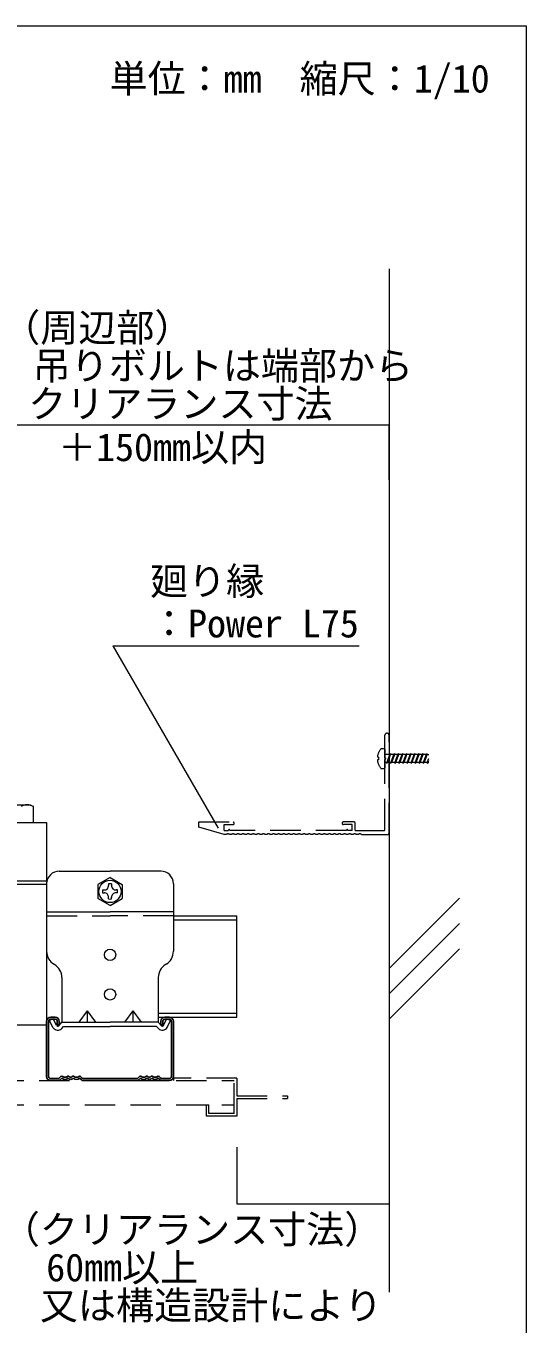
# Model space of a CAD drawing. Units: millimetres on the paper, enlarged 40 times, with parts at other scales. Extents: x -7800 to 7800, y -5578 to 5491.
# Drawn here: x 3670 to 4459, y -4447 to -2400 of the extents above; entities that cross this region are included whole.
import ezdxf
from ezdxf.enums import TextEntityAlignment as Align

# ---------------------------------------------------------------- set-up
doc = ezdxf.new("R2010")
doc.units = ezdxf.units.MM
doc.header["$LTSCALE"] = 40
doc.linetypes.add('DASHED1', pattern=[1.8, 1.2, -0.6])
for name, color, linetype, lineweight in [('7-1_吊り材', 7, 'Continuous', 18), ('7-2_野縁受け', 3, 'Continuous', 18), ('7-3_野縁', 2, 'Continuous', 25), ('7-5_寸法', 7, 'Continuous', 9), ('7-6_文字', 7, 'Continuous', 18), ('7-9_躯体', 4, 'Continuous', 9), ('7-A_クリップ', 7, 'Continuous', 18), ('7-B_ビス', 3, 'Continuous', 18), ('7-C_パネル', 7, 'DASHED1', 18), ('7-D', 4, 'DASHED1', 9), ('F-2_太線１', 3, 'Continuous', 18)]:
    doc.layers.add(name, color=color, linetype=linetype, lineweight=lineweight)
doc.styles.add('ＭＳ ゴシック', font='')
doc.styles.get('ＭＳ ゴシック').set_extended_font_data('MS Gothic')

msp = doc.modelspace()

# ---------------------------------------------------------------- linework, layer by layer
at = {"layer": '7-1_吊り材'}
for p, q in [((3608.52, -3628.05), (3676.42, -3628.05)), ((3676.42, -3628.05), (3681.67, -3631.09)), ((3681.67, -3656.05), (3681.67, -3631.09)), ((3702.47, -3656.05), (3702.47, -3976.05)), ((3582.47, -3748.05), (3702.47, -3748.05)), ((3582.47, -3753.59), (3702.47, -3753.59)), ((3702.47, -3976.05), (3582.47, -3976.05))]:
    msp.add_line(p, q, dxfattribs=at)
msp.add_lwpolyline([(3582.47, -3976.05), (3582.47, -3656.05), (3702.47, -3656.05)], dxfattribs=at)
for centre, radius, start, end in [((3672.54, -3647.56), 19.52, 91.95543, 122.42883), ((3668.86, -3655.14), 27.25, 61.95869, 83.65707)]:
    msp.add_arc(centre, radius, start, end, dxfattribs=at)
at = {"layer": '7-2_野縁受け'}
for p, q in [((3902.47, -3803.25), (4002.47, -3803.25)), ((4002.47, -3963.25), (4002.47, -3803.25)), ((3902.47, -3809.65), (4002.47, -3809.65)), ((3878.47, -3956.85), (4002.47, -3956.85)), ((3878.47, -3963.25), (4002.47, -3963.25))]:
    msp.add_line(p, q, dxfattribs=at)
at = {"layer": '7-3_野縁'}
for p, q in [((3702.47, -4056.85), (3702.47, -3969.65)), ((3705.67, -3969.65), (3705.67, -4056.85)), ((3708.87, -3963.25), (3716.07, -3963.25)), ((3716.07, -3966.45), (3708.87, -3966.45)), ((3719.27, -3969.65), (3719.27, -3975.25)), ((3722.47, -3969.65), (3722.47, -3975.25)), ((3882.47, -3969.65), (3882.47, -3975.25)), ((3885.67, -3969.65), (3885.67, -3975.25)), ((3888.87, -3963.25), (3896.07, -3963.25)), ((3896.07, -3966.45), (3888.87, -3966.45)), ((3899.27, -4056.85), (3899.27, -3969.65)), ((3902.47, -3969.65), (3902.47, -4056.85)), ((3719.27, -3975.25), (3722.47, -3975.25)), ((3885.67, -3975.25), (3882.47, -3975.25)), ((3720.84, -4063.25), (3706.5, -4063.25)), ((3708.87, -4060.05), (3720.84, -4060.05)), ((3708.87, -4063.25), (3720.84, -4063.25)), ((3725.08, -4056.64), (3722.26, -4059.47)), ((3726.5, -4059.25), (3723.67, -4062.08)), ((3726.5, -4059.25), (3723.67, -4062.08)), ((3754.5, -4059.25), (3757.33, -4062.08)), ((3755.91, -4056.64), (3758.74, -4059.47)), ((3760.09, -4063.25), (3802.44, -4063.25)), ((3760.16, -4060.05), (3844.84, -4060.05)), ((3844.79, -4063.25), (3802.44, -4063.25)), ((3849.09, -4056.64), (3846.26, -4059.47)), ((3850.5, -4059.25), (3847.67, -4062.08)), ((3878.5, -4059.25), (3881.33, -4062.08)), ((3878.5, -4059.25), (3881.33, -4062.08)), ((3879.92, -4056.64), (3882.74, -4059.47)), ((3896.07, -4060.05), (3884.16, -4060.05)), ((3884.16, -4063.25), (3896.07, -4063.25)), ((3884.16, -4063.25), (3896.07, -4063.25))]:
    msp.add_line(p, q, dxfattribs=at)
msp.add_lwpolyline([(3896.07, -4063.25), (3884.16, -4063.25), (3896.07, -4063.25)], dxfattribs=at)
for centre, radius, start, end in [((3708.87, -3969.65), 6.4, 90, 180), ((3708.87, -3969.65), 3.2, 90, 180), ((3716.07, -3969.65), 6.4, 0.00699, 90), ((3716.07, -3969.65), 3.2, 0.00699, 90), ((3888.87, -3969.65), 6.4, 90, 180), ((3888.87, -3969.65), 3.2, 90, 180), ((3896.07, -3969.65), 6.4, 0, 90), ((3896.07, -3969.65), 3.2, 0, 90), ((3708.87, -4056.85), 6.4, 180, 270), ((3708.87, -4056.85), 3.2, 180, 270), ((3720.84, -4058.05), 2, 270, 314.99998), ((3720.84, -4059.25), 4, 270, 314.99998), ((3720.84, -4059.25), 4, 270, 315), ((3726.5, -4058.05), 2, 46.39717, 135), ((3731.5, -4054), 7.25, 226.39717, 313.60281), ((3731.5, -4052.8), 5.25, 226.39717, 313.60281), ((3736.5, -4058.05), 2, 36.86989, 133.60281), ((3740.5, -4056.25), 5, 216.86989, 323.1301), ((3740.5, -4055.05), 3, 216.86989, 323.1301), ((3744.5, -4058.05), 2, 46.39717, 143.1301), ((3749.5, -4054), 7.25, 226.39717, 313.60281), ((3749.5, -4052.8), 5.25, 226.39717, 313.60281), ((3754.5, -4058.05), 2, 44.99998, 133.60281), ((3760.16, -4059.25), 4, 225, 270), ((3760.16, -4058.05), 2, 225, 270), ((3844.84, -4058.05), 2, 270, 315), ((3844.84, -4059.25), 4, 270, 315), ((3850.5, -4058.05), 2, 46.39719, 135.00002), ((3855.5, -4054), 7.25, 226.39719, 313.60283), ((3855.5, -4052.8), 5.25, 226.39719, 313.60283), ((3860.5, -4058.05), 2, 36.8699, 133.60283), ((3864.5, -4056.25), 5, 216.8699, 323.13011), ((3864.5, -4055.05), 3, 216.8699, 323.13011), ((3868.5, -4058.05), 2, 46.39719, 143.13011), ((3873.5, -4054), 7.25, 226.39719, 313.60283), ((3873.5, -4052.8), 5.25, 226.39719, 313.60283), ((3878.5, -4058.05), 2, 45, 133.60283), ((3884.16, -4059.25), 4, 225.00002, 270), ((3884.16, -4059.25), 4, 225, 270), ((3884.16, -4058.05), 2, 225.00002, 270), ((3896.07, -4056.85), 6.4, 270, 0), ((3896.07, -4056.85), 3.2, 270, 0)]:
    msp.add_arc(centre, radius, start, end, dxfattribs=at)
at = {"layer": '7-5_寸法', "color": 4}
for p in [(3642.47, -3028.79), (4242.47, -3115.45)]:
    msp.add_line(p, (4242.47, -3028.79), dxfattribs=at)
msp.add_lwpolyline([(4002.47, -4168.18), (4002.47, -4257.57), (4242.47, -4257.57)], dxfattribs=at)
at = {"layer": '7-6_文字'}
for q in [(3972.99, -3665.33), (4195.54, -3377.37)]:
    msp.add_line((3806.74, -3377.37), q, dxfattribs=at)
at = {"layer": '7-9_躯体'}
for p, q in [((4242.47, -2782.59), (4242.47, -4397.15)), ((4242.47, -3886.42), (4353.51, -3775.38)), ((4242.47, -3926.42), (4353.51, -3815.38)), ((4242.47, -3966.42), (4353.51, -3855.38))]:
    msp.add_line(p, q, dxfattribs=at)
at = {"layer": '7-A_クリップ'}
for p, q in [((3722.47, -3732.85), (3802.47, -3732.85)), ((3882.47, -3732.85), (3802.47, -3732.85)), ((3702.47, -3752.85), (3702.47, -3859.26)), ((3902.47, -3752.85), (3902.47, -3859.26)), ((3702.47, -3796.85), (3802.47, -3796.85)), ((3902.47, -3796.85), (3802.47, -3796.85)), ((3714.12, -3879.84), (3714.82, -3880.26)), ((3890.82, -3879.84), (3890.12, -3880.26)), ((3726.47, -3900.84), (3726.47, -3971.25)), ((3878.47, -3900.84), (3878.47, -3971.25)), ((3711.36, -3966.45), (3707.16, -3968.55)), ((3712.48, -3979.23), (3707.16, -3968.55)), ((3718.21, -3976.38), (3713.26, -3966.45)), ((3721.49, -3976.82), (3726.47, -3971.25)), ((3726.47, -3971.25), (3802.47, -3971.25)), ((3766.47, -3953.36), (3753.47, -3971.25)), ((3766.47, -3953.36), (3779.47, -3971.25)), ((3766.47, -3953.36), (3766.47, -3971.25)), ((3878.48, -3971.25), (3802.48, -3971.25)), ((3838.47, -3953.36), (3825.47, -3971.25)), ((3838.47, -3953.36), (3838.47, -3971.25)), ((3838.47, -3953.36), (3851.47, -3971.25)), ((3883.46, -3976.82), (3878.48, -3971.25)), ((3886.74, -3976.38), (3891.69, -3966.45)), ((3892.47, -3979.23), (3897.79, -3968.55)), ((3893.59, -3966.45), (3897.79, -3968.55)), ((3726.26, -3981.09), (3729.33, -3977.65)), ((3729.33, -3977.65), (3802.47, -3977.65)), ((3875.62, -3977.65), (3802.48, -3977.65)), ((3878.69, -3981.09), (3875.62, -3977.65))]:
    msp.add_line(p, q, dxfattribs=at)
at = {"layer": '7-A_クリップ', "linetype": 'DASHED1'}
for p in [(3702.47, -3803.25), (3902.47, -3803.25)]:
    msp.add_line(p, (3802.47, -3803.25), dxfattribs=at)
at = {"layer": '7-A_クリップ'}
for centre in [(3802.48, -3864.85), (3802.48, -3927.25)]:
    msp.add_circle(centre, 9, dxfattribs=at)
for centre, radius, start, end in [((3722.47, -3752.85), 20, 90, 180), ((3882.47, -3752.85), 20, 0, 90), ((3726.47, -3859.26), 24, 180, 239.03689), ((3878.47, -3859.26), 24, 300.96311, 0), ((3702.47, -3900.84), 24, 0, 59.03689), ((3902.47, -3900.84), 24, 120.96311, 180), ((3720, -3975.48), 8.4, 206.5, 318.15813), ((3720, -3975.48), 2, 206.5, 318.15813), ((3884.95, -3975.48), 8.4, 221.84187, 333.5), ((3884.95, -3975.48), 2, 221.84187, 333.5)]:
    msp.add_arc(centre, radius, start, end, dxfattribs=at)
at = {"layer": '7-B_ビス'}
for p, q in [((3802.47, -3742.85), (3783.42, -3753.85)), ((3802.47, -3742.85), (3821.53, -3753.85)), ((3783.42, -3753.85), (3783.42, -3775.85)), ((3790.72, -3762.45), (3793.07, -3762.45)), ((3790.72, -3767.25), (3793.07, -3767.25)), ((3800.07, -3753.1), (3800.07, -3755.32)), ((3804.87, -3753.1), (3804.87, -3755.32)), ((3804.87, -3753.1), (3804.87, -3756.36)), ((3814.23, -3762.45), (3811.88, -3762.45)), ((3814.23, -3767.25), (3811.88, -3767.25)), ((3821.53, -3753.85), (3821.53, -3775.85)), ((3802.47, -3786.85), (3783.42, -3775.85)), ((3800.07, -3776.61), (3800.07, -3774.39)), ((3802.47, -3786.85), (3821.53, -3775.85)), ((3804.87, -3776.61), (3804.87, -3773.35)), ((3804.87, -3776.61), (3804.87, -3774.39))]:
    msp.add_line(p, q, dxfattribs=at)
msp.add_circle((3802.47, -3764.85), 17.6, dxfattribs=at)
for centre, radius, start, end in [((3802.47, -3764.85), 12, 168.46303, 191.51331), ((3793.7, -3756.07), 6.42, 264.36299, 6.67345), ((3793.7, -3773.64), 6.42, 353.32654, 95.63699), ((3802.47, -3764.85), 12, 78.46303, 101.53696), ((3811.25, -3756.07), 6.42, 173.32654, 275.63699), ((3811.25, -3773.64), 6.42, 84.36299, 186.67345), ((3802.47, -3764.85), 12, 348.48668, 11.53696), ((3802.47, -3764.85), 12, 258.46303, 281.53696)]:
    msp.add_arc(centre, radius, start, end, dxfattribs=at)
at = {"layer": '7-C_パネル'}
for p, q in [((2394.62, -4063.25), (3998.47, -4063.25)), ((3998.47, -4115.25), (3998.47, -4063.25)), ((2394.62, -4101.25), (3998.47, -4101.25))]:
    msp.add_line(p, q, dxfattribs=at)
at = {"layer": '7-D'}
for p, q in [((4236.07, -3554.1), (4236.07, -3518.5)), ((4236.07, -3554.1), (4236.07, -3518.5)), ((4242.47, -3673.3), (4242.47, -3518.5)), ((4230.07, -3539.3), (4233.07, -3539.3)), ((4233.07, -3539.3), (4236.07, -3540.3)), ((4236.07, -3540.3), (4236.07, -3570.3)), ((4226.07, -3553.3), (4224.15, -3553.3)), ((4226.07, -3557.3), (4224.15, -3557.3)), ((4226.07, -3553.3), (4226.07, -3557.3)), ((4243.37, -3549.1), (4236.07, -3549.1)), ((4236.07, -3666.9), (4236.07, -3556.5)), ((4238.83, -3561.5), (4236.07, -3561.5)), ((4240.09, -3561.3), (4238.66, -3563.3)), ((4238.85, -3561.3), (4238.66, -3563.3)), ((4243.23, -3549.3), (4238.85, -3561.3)), ((4245.23, -3561.5), (4239.94, -3561.5)), ((4244.46, -3549.3), (4240.09, -3561.3)), ((4244.66, -3547.3), (4243.23, -3549.3)), ((4244.66, -3547.3), (4244.46, -3549.3)), ((4249.77, -3549.1), (4244.48, -3549.1)), ((4246.49, -3561.3), (4245.06, -3563.3)), ((4245.25, -3561.3), (4245.06, -3563.3)), ((4249.63, -3549.3), (4245.25, -3561.3)), ((4251.63, -3561.5), (4246.34, -3561.5)), ((4250.86, -3549.3), (4246.49, -3561.3)), ((4251.06, -3547.3), (4249.63, -3549.3)), ((4251.06, -3547.3), (4250.86, -3549.3)), ((4256.17, -3549.1), (4250.88, -3549.1)), ((4252.89, -3561.3), (4251.46, -3563.3)), ((4251.65, -3561.3), (4251.46, -3563.3)), ((4256.03, -3549.3), (4251.65, -3561.3)), ((4258.03, -3561.5), (4252.74, -3561.5)), ((4257.26, -3549.3), (4252.89, -3561.3)), ((4257.46, -3547.3), (4256.03, -3549.3)), ((4257.46, -3547.3), (4257.26, -3549.3)), ((4262.57, -3549.1), (4257.28, -3549.1)), ((4259.29, -3561.3), (4257.86, -3563.3)), ((4258.05, -3561.3), (4257.86, -3563.3)), ((4262.43, -3549.3), (4258.05, -3561.3)), ((4264.43, -3561.5), (4259.14, -3561.5)), ((4263.66, -3549.3), (4259.29, -3561.3)), ((4263.86, -3547.3), (4262.43, -3549.3)), ((4263.86, -3547.3), (4263.66, -3549.3)), ((4268.97, -3549.1), (4263.68, -3549.1)), ((4265.69, -3561.3), (4264.26, -3563.3)), ((4264.45, -3561.3), (4264.26, -3563.3)), ((4268.83, -3549.3), (4264.45, -3561.3)), ((4270.83, -3561.5), (4265.54, -3561.5)), ((4270.06, -3549.3), (4265.69, -3561.3)), ((4270.26, -3547.3), (4268.83, -3549.3)), ((4270.26, -3547.3), (4270.06, -3549.3)), ((4275.37, -3549.1), (4270.08, -3549.1)), ((4272.09, -3561.3), (4270.66, -3563.3)), ((4270.85, -3561.3), (4270.66, -3563.3)), ((4275.23, -3549.3), (4270.85, -3561.3)), ((4277.23, -3561.5), (4271.94, -3561.5)), ((4276.46, -3549.3), (4272.09, -3561.3)), ((4276.66, -3547.3), (4275.23, -3549.3)), ((4276.66, -3547.3), (4276.46, -3549.3)), ((4281.77, -3549.1), (4276.48, -3549.1)), ((4278.49, -3561.3), (4277.06, -3563.3)), ((4277.25, -3561.3), (4277.06, -3563.3)), ((4281.63, -3549.3), (4277.25, -3561.3)), ((4283.63, -3561.5), (4278.34, -3561.5)), ((4282.86, -3549.3), (4278.49, -3561.3)), ((4283.06, -3547.3), (4281.63, -3549.3)), ((4283.06, -3547.3), (4282.86, -3549.3)), ((4288.17, -3549.1), (4282.88, -3549.1)), ((4284.89, -3561.3), (4283.46, -3563.3)), ((4283.65, -3561.3), (4283.46, -3563.3)), ((4288.03, -3549.3), (4283.65, -3561.3)), ((4290.03, -3561.5), (4284.74, -3561.5)), ((4289.26, -3549.3), (4284.89, -3561.3)), ((4289.46, -3547.3), (4288.03, -3549.3)), ((4289.46, -3547.3), (4289.26, -3549.3)), ((4294.57, -3549.1), (4289.28, -3549.1)), ((4291.29, -3561.3), (4289.86, -3563.3)), ((4290.05, -3561.3), (4289.86, -3563.3)), ((4294.43, -3549.3), (4290.05, -3561.3)), ((4296.43, -3561.5), (4291.14, -3561.5)), ((4295.66, -3549.3), (4291.29, -3561.3)), ((4295.86, -3547.3), (4294.43, -3549.3)), ((4295.86, -3547.3), (4295.66, -3549.3)), ((4300.97, -3549.1), (4295.68, -3549.1)), ((4297.69, -3561.3), (4296.26, -3563.3)), ((4296.45, -3561.3), (4296.26, -3563.3)), ((4300.83, -3549.3), (4296.45, -3561.3)), ((4302.83, -3561.5), (4297.54, -3561.5)), ((4302.06, -3549.3), (4297.69, -3561.3)), ((4302.26, -3547.3), (4300.83, -3549.3)), ((4302.26, -3547.3), (4302.06, -3549.3)), ((4302.08, -3549.1), (4305.07, -3549.1)), ((4304.09, -3561.3), (4302.66, -3563.3)), ((4302.85, -3561.3), (4302.66, -3563.3)), ((4302.85, -3561.3), (4305.07, -3555.22)), ((4303.94, -3561.5), (4305.07, -3561.5)), ((4304.09, -3561.3), (4305.07, -3558.6)), ((4233.07, -3571.3), (4230.07, -3571.3)), ((4236.07, -3570.3), (4233.07, -3571.3)), ((3942.47, -3655.3), (3996.47, -3655.3)), ((3942.47, -3663.3), (3942.47, -3655.3)), ((3982.47, -3675.3), (3942.47, -3663.3)), ((4187.27, -3655.3), (4170.47, -3655.3)), ((4184.47, -3659.3), (4170.47, -3659.3)), ((4184.47, -3668.5), (4184.47, -3659.3)), ((4189.27, -3668.9), (4189.27, -3657.3)), ((3982.47, -3668.5), (3989.27, -3668.5)), ((3985.61, -3675.3), (3982.47, -3675.3)), ((3993.61, -3675.3), (3991.33, -3675.3)), ((4175.27, -3668.5), (3991.67, -3668.5)), ((4001.61, -3675.3), (3999.33, -3675.3)), ((4009.61, -3675.3), (4007.33, -3675.3)), ((4017.61, -3675.3), (4015.33, -3675.3)), ((4025.61, -3675.3), (4023.33, -3675.3)), ((4033.61, -3675.3), (4031.33, -3675.3)), ((4041.61, -3675.3), (4039.33, -3675.3)), ((4049.61, -3675.3), (4047.33, -3675.3)), ((4057.61, -3675.3), (4055.33, -3675.3)), ((4065.61, -3675.3), (4063.33, -3675.3)), ((4073.61, -3675.3), (4071.33, -3675.3)), ((4081.61, -3675.3), (4079.33, -3675.3)), ((4089.61, -3675.3), (4087.33, -3675.3)), ((4097.61, -3675.3), (4095.33, -3675.3)), ((4105.61, -3675.3), (4103.33, -3675.3)), ((4113.61, -3675.3), (4111.33, -3675.3)), ((4121.61, -3675.3), (4119.33, -3675.3)), ((4129.61, -3675.3), (4127.33, -3675.3)), ((4137.61, -3675.3), (4135.33, -3675.3)), ((4145.61, -3675.3), (4143.33, -3675.3)), ((4153.61, -3675.3), (4151.33, -3675.3)), ((4161.61, -3675.3), (4159.33, -3675.3)), ((4169.61, -3675.3), (4167.33, -3675.3)), ((4177.61, -3675.3), (4175.33, -3675.3)), ((4184.47, -3668.5), (4177.67, -3668.5)), ((4185.61, -3675.3), (4183.33, -3675.3)), ((4189.27, -3668.9), (4234.07, -3668.9)), ((4193.61, -3675.3), (4191.33, -3675.3)), ((4199.33, -3675.3), (4240.47, -3675.3))]:
    msp.add_line(p, q, dxfattribs=at)
at = {"layer": '7-D', "color": 7, "lineweight": 18}
for p, q in [((3902.47, -4059.25), (3902.47, -4063.25)), ((4002.47, -4059.25), (3902.47, -4059.25)), ((4002.47, -4059.25), (4002.47, -4087.25)), ((4002.47, -4091.25), (4082.47, -4091.25)), ((4002.47, -4091.25), (4002.47, -4119.25)), ((3958.47, -4115.25), (3958.47, -4101.25)), ((3998.47, -4115.25), (3958.47, -4115.25))]:
    msp.add_line(p, q, dxfattribs=at)
at = {"layer": '7-D'}
msp.add_lwpolyline([(3982.47, -3668.5), (3982.47, -3659.3), (3996.47, -3659.3)], dxfattribs=at)
at = {"layer": '7-D', "color": 7, "lineweight": 18}
for points in [[(4002.47, -4087.25), (4082.47, -4087.25), (4082.47, -4091.25)], [(4002.47, -4119.25), (3954.47, -4119.25), (3954.47, -4101.25), (3958.47, -4101.25)]]:
    msp.add_lwpolyline(points, dxfattribs=at)
at = {"layer": '7-D'}
for centre, radius, start, end in [((4239.27, -3518.5), 3.2, 0, 180), ((4248.4, -3555.3), 24.33, 138.88799, 175.28544), ((4248.4, -3555.3), 24.33, 184.71456, 221.11232), ((4236.07, -3555.3), 1.2, 270, 90), ((4236.07, -3555.3), 1.2, 270, 90), ((3996.47, -3657.3), 2, 270, 90), ((4170.47, -3657.3), 2, 90, 270), ((4187.27, -3657.3), 2, 0, 90), ((3988.47, -3678.1), 4, 44.427, 135.573), ((3990.47, -3668.5), 1.2, 0, 180), ((3996.47, -3678.1), 4, 44.427, 135.573), ((4004.47, -3678.1), 4, 44.427, 135.573), ((4012.47, -3678.1), 4, 44.427, 135.573), ((4020.47, -3678.1), 4, 44.427, 135.573), ((4028.47, -3678.1), 4, 44.427, 135.573), ((4036.47, -3678.1), 4, 44.427, 135.573), ((4044.47, -3678.1), 4, 44.427, 135.573), ((4052.47, -3678.1), 4, 44.427, 135.573), ((4060.47, -3678.1), 4, 44.427, 135.573), ((4068.47, -3678.1), 4, 44.427, 135.573), ((4076.47, -3678.1), 4, 44.427, 135.573), ((4084.47, -3678.1), 4, 44.427, 135.573), ((4092.47, -3678.1), 4, 44.427, 135.573), ((4100.47, -3678.1), 4, 44.427, 135.573), ((4108.47, -3678.1), 4, 44.427, 135.573), ((4116.47, -3678.1), 4, 44.427, 135.573), ((4124.47, -3678.1), 4, 44.427, 135.573), ((4132.47, -3678.1), 4, 44.427, 135.573), ((4140.47, -3678.1), 4, 44.427, 135.573), ((4148.47, -3678.1), 4, 44.427, 135.573), ((4156.47, -3678.1), 4, 44.427, 135.573), ((4164.47, -3678.1), 4, 44.427, 135.573), ((4172.47, -3678.1), 4, 44.427, 135.573), ((4176.47, -3668.5), 1.2, 360, 180), ((4180.47, -3678.1), 4, 44.427, 135.573), ((4188.47, -3678.1), 4, 44.427, 135.573), ((4196.47, -3678.1), 4, 44.427, 135.573), ((4234.07, -3666.9), 2, 270, 0), ((4240.47, -3673.3), 2, 270, 0)]:
    msp.add_arc(centre, radius, start, end, dxfattribs=at)
at = {"layer": 'F-2_太線１'}
for p, q in [((78.17, -2399.73), (4458.58, -2399.73)), ((4458.58, -2399.73), (4458.58, -4783.77))]:
    msp.add_line(p, q, dxfattribs=at)

# ---------------------------------------------------------------- texts
at = {"layer": '7-5_寸法', "style": 'ＭＳ ゴシック'}
for s, p in [('単位：mm\u3000縮尺：1/10', (3801.68, -2517.93)), ('（周辺部）', (3632.47, -2910.79)), ('\u3000吊りボルトは端部から', (3620.47, -2970.79)), ('\u3000クリアランス寸法', (3613.47, -3030.79)), ('\u3000＋150mm以内', (3660.47, -3099.3)), ('（クリアランス寸法）', (3631.86, -4333.1)), ('\u300060mm以上', (3641.86, -4393.1)), ('\u3000又は構造設計により', (3631.86, -4453.1))]:
    msp.add_text(s, height=43.99, dxfattribs=at).set_placement(p, align=Align.BOTTOM_LEFT)
at = {"layer": '7-6_文字', "style": 'ＭＳ ゴシック'}
for s, p in [('廻り縁', (3865.54, -3310.57)), ('：Power L75', (3865.54, -3377.37))]:
    msp.add_text(s, height=43.99, dxfattribs=at).set_placement(p, align=Align.BOTTOM_LEFT)

doc.saveas('drawing.dxf')
